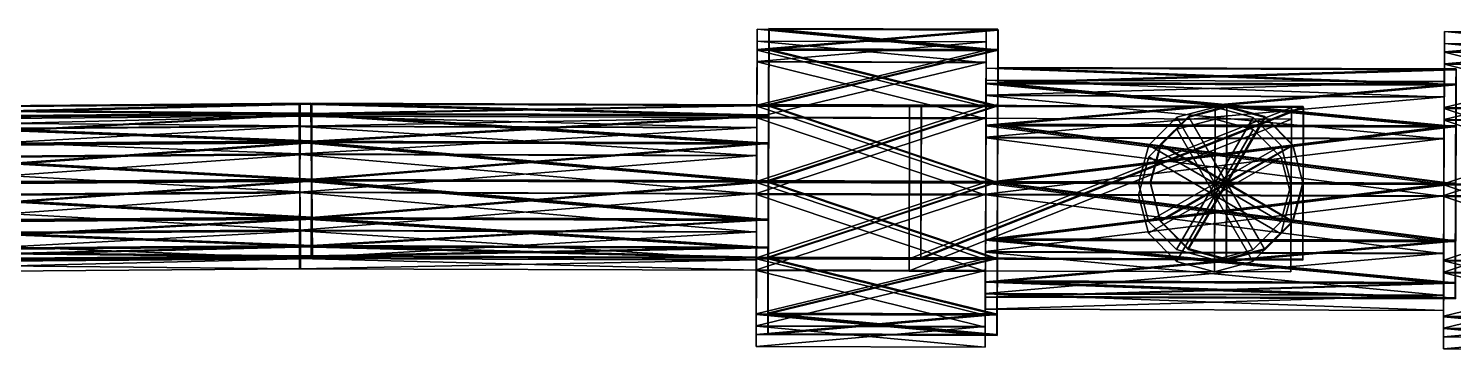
# Model space of a CAD drawing. Extents: x 16.4 to 23.5, y 1.1 to 14.
# Drawn here: x 22.418 to 22.6046, y 11.143 to 11.1851 of the extents above; entities that cross this region are included whole.
import ezdxf

# ---------------------------------------------------------------- set-up
doc = ezdxf.new("R2010")
doc.units = 0
doc.header["$LTSCALE"] = 0.5
doc.layers.get('0').update_dxf_attribs({"linetype": 'CONTINUOUS'})

msp = doc.modelspace()

# ---------------------------------------------------------------- meshes
at = {"color": 8, "linetype": 'CONTINUOUS'}
mesh = msp.add_polyface(dxfattribs=at)
corners = [(22.543306, 11.164967, 10.32), (22.543339, 11.174958, 10.317287), (22.543363, 11.182254, 10.309943), (22.543372, 11.184901, 10.299934), (22.543363, 11.182188, 10.289943), (22.543339, 11.174844, 10.282647), (22.543306, 11.164835, 10.28), (22.543273, 11.154844, 10.282713), (22.543249, 11.147548, 10.290057), (22.54324, 11.144901, 10.300066), (22.543249, 11.147613, 10.310057), (22.543273, 11.154958, 10.317353), (22.513306, 11.165066, 10.32), (22.513339, 11.175057, 10.317287), (22.513363, 11.182353, 10.309943), (22.513372, 11.185, 10.299934), (22.513363, 11.182287, 10.289943), (22.513339, 11.174943, 10.282647), (22.513306, 11.164934, 10.28), (22.513273, 11.154943, 10.282713), (22.513249, 11.147646, 10.290057), (22.51324, 11.145, 10.300066), (22.513249, 11.147712, 10.310057), (22.513273, 11.155057, 10.317353), (22.543306, 11.164901, 10.3), (22.513306, 11.165, 10.3)]
mesh.append_faces([[corners[k] for k in face] for face in [(0, 1, 12), (1, 13, 12), (1, 2, 13), (2, 14, 13), (2, 3, 14), (3, 15, 14), (3, 4, 15), (4, 16, 15), (4, 5, 16), (5, 17, 16), (5, 6, 17), (6, 18, 17), (6, 7, 18), (7, 19, 18), (7, 8, 19), (8, 20, 19), (8, 9, 20), (9, 21, 20), (9, 10, 21), (10, 22, 21), (10, 11, 22), (11, 23, 22), (11, 0, 23), (0, 12, 23), (24, 1, 0), (24, 2, 1), (24, 3, 2), (24, 4, 3), (24, 5, 4), (24, 6, 5), (24, 7, 6), (24, 8, 7), (24, 9, 8), (24, 10, 9), (24, 11, 10), (24, 0, 11), (25, 12, 13), (25, 13, 14), (25, 14, 15), (25, 15, 16), (25, 16, 17), (25, 17, 18), (25, 18, 19), (25, 19, 20), (25, 20, 21), (25, 21, 22), (25, 22, 23), (25, 23, 12)]], dxfattribs={"color": 8})
mesh = msp.add_polyface(dxfattribs=at)
corners = [(22.544842, 11.165077, 2.52), (22.544875, 11.175068, 2.517287), (22.544899, 11.182364, 2.509943), (22.544908, 11.185011, 2.499934), (22.544899, 11.182298, 2.489943), (22.544874, 11.174954, 2.482647), (22.544841, 11.164945, 2.48), (22.544808, 11.154954, 2.482713), (22.544784, 11.147657, 2.490057), (22.544776, 11.145011, 2.500066), (22.544785, 11.147723, 2.510057), (22.544809, 11.155068, 2.517353), (22.514842, 11.165176, 2.52), (22.514875, 11.175167, 2.517287), (22.514899, 11.182463, 2.509943), (22.514908, 11.185109, 2.499934), (22.514899, 11.182397, 2.489943), (22.514875, 11.175052, 2.482647), (22.514842, 11.165044, 2.48), (22.514809, 11.155053, 2.482713), (22.514785, 11.147756, 2.490057), (22.514776, 11.14511, 2.500066), (22.514785, 11.147822, 2.510057), (22.514809, 11.155167, 2.517353), (22.544842, 11.165011, 2.5), (22.514842, 11.16511, 2.5)]
mesh.append_faces([[corners[k] for k in face] for face in [(0, 1, 12), (1, 13, 12), (1, 2, 13), (2, 14, 13), (2, 3, 14), (3, 15, 14), (3, 4, 15), (4, 16, 15), (4, 5, 16), (5, 17, 16), (5, 6, 17), (6, 18, 17), (6, 7, 18), (7, 19, 18), (7, 8, 19), (8, 20, 19), (8, 9, 20), (9, 21, 20), (9, 10, 21), (10, 22, 21), (10, 11, 22), (11, 23, 22), (11, 0, 23), (0, 12, 23), (24, 1, 0), (24, 2, 1), (24, 3, 2), (24, 4, 3), (24, 5, 4), (24, 6, 5), (24, 7, 6), (24, 8, 7), (24, 9, 8), (24, 10, 9), (24, 11, 10), (24, 0, 11), (25, 12, 13), (25, 13, 14), (25, 14, 15), (25, 15, 16), (25, 16, 17), (25, 17, 18), (25, 18, 19), (25, 19, 20), (25, 20, 21), (25, 21, 22), (25, 22, 23), (25, 23, 12)]], dxfattribs={"color": 8})
mesh = msp.add_polyface(dxfattribs=at)
corners = [(22.544865, 11.164967, 12.92), (22.544898, 11.174958, 12.917287), (22.544922, 11.182254, 12.909943), (22.54493, 11.184901, 12.899934), (22.544921, 11.182188, 12.889943), (22.544897, 11.174844, 12.882647), (22.544864, 11.164835, 12.88), (22.544831, 11.154844, 12.882713), (22.544807, 11.147548, 12.890057), (22.544798, 11.144901, 12.900066), (22.544807, 11.147613, 12.910057), (22.544832, 11.154958, 12.917353), (22.514865, 11.165066, 12.92), (22.514898, 11.175057, 12.917287), (22.514922, 11.182353, 12.909943), (22.51493, 11.185, 12.899934), (22.514922, 11.182287, 12.889943), (22.514897, 11.174943, 12.882647), (22.514864, 11.164934, 12.88), (22.514831, 11.154943, 12.882713), (22.514807, 11.147646, 12.890057), (22.514799, 11.145, 12.900066), (22.514808, 11.147712, 12.910057), (22.514832, 11.155057, 12.917353), (22.544864, 11.164901, 12.9), (22.514865, 11.165, 12.9)]
mesh.append_faces([[corners[k] for k in face] for face in [(0, 1, 12), (1, 13, 12), (1, 2, 13), (2, 14, 13), (2, 3, 14), (3, 15, 14), (3, 4, 15), (4, 16, 15), (4, 5, 16), (5, 17, 16), (5, 6, 17), (6, 18, 17), (6, 7, 18), (7, 19, 18), (7, 8, 19), (8, 20, 19), (8, 9, 20), (9, 21, 20), (9, 10, 21), (10, 22, 21), (10, 11, 22), (11, 23, 22), (11, 0, 23), (0, 12, 23), (24, 1, 0), (24, 2, 1), (24, 3, 2), (24, 4, 3), (24, 5, 4), (24, 6, 5), (24, 7, 6), (24, 8, 7), (24, 9, 8), (24, 10, 9), (24, 11, 10), (24, 0, 11), (25, 12, 13), (25, 13, 14), (25, 14, 15), (25, 15, 16), (25, 16, 17), (25, 17, 18), (25, 18, 19), (25, 19, 20), (25, 20, 21), (25, 21, 22), (25, 22, 23), (25, 23, 12)]], dxfattribs={"color": 8})
mesh = msp.add_polyface(dxfattribs=at)
corners = [(22.633305, 11.16467, 10.32), (22.633338, 11.174661, 10.317287), (22.633362, 11.181957, 10.309943), (22.633371, 11.184604, 10.299934), (22.633362, 11.181891, 10.289943), (22.633338, 11.174547, 10.282647), (22.633305, 11.164538, 10.28), (22.633272, 11.154547, 10.282713), (22.633248, 11.147251, 10.290057), (22.633239, 11.144604, 10.300066), (22.633248, 11.147317, 10.310057), (22.633272, 11.154661, 10.317353), (22.603306, 11.164769, 10.32), (22.603339, 11.17476, 10.317287), (22.603363, 11.182056, 10.309943), (22.603371, 11.184703, 10.299934), (22.603362, 11.18199, 10.289943), (22.603338, 11.174646, 10.282647), (22.603305, 11.164637, 10.28), (22.603272, 11.154646, 10.282713), (22.603248, 11.14735, 10.290057), (22.603239, 11.144703, 10.300066), (22.603248, 11.147416, 10.310057), (22.603273, 11.15476, 10.317353), (22.633305, 11.164604, 10.3), (22.603305, 11.164703, 10.3)]
mesh.append_faces([[corners[k] for k in face] for face in [(0, 1, 12), (1, 13, 12), (1, 2, 13), (2, 14, 13), (2, 3, 14), (3, 15, 14), (3, 4, 15), (4, 16, 15), (4, 5, 16), (5, 17, 16), (5, 6, 17), (6, 18, 17), (6, 7, 18), (7, 19, 18), (7, 8, 19), (8, 20, 19), (8, 9, 20), (9, 21, 20), (9, 10, 21), (10, 22, 21), (10, 11, 22), (11, 23, 22), (11, 0, 23), (0, 12, 23), (24, 1, 0), (24, 2, 1), (24, 3, 2), (24, 4, 3), (24, 5, 4), (24, 6, 5), (24, 7, 6), (24, 8, 7), (24, 9, 8), (24, 10, 9), (24, 11, 10), (24, 0, 11), (25, 12, 13), (25, 13, 14), (25, 14, 15), (25, 15, 16), (25, 16, 17), (25, 17, 18), (25, 18, 19), (25, 19, 20), (25, 20, 21), (25, 21, 22), (25, 22, 23), (25, 23, 12)]], dxfattribs={"color": 8})
mesh = msp.add_polyface(dxfattribs=at)
corners = [(22.543306, 11.163408, 5.12), (22.543339, 11.173399, 5.117287), (22.543363, 11.180695, 5.109943), (22.543372, 11.183342, 5.099934), (22.543363, 11.18063, 5.089943), (22.543339, 11.173285, 5.082647), (22.543306, 11.163276, 5.08), (22.543273, 11.153285, 5.082713), (22.543249, 11.145989, 5.090057), (22.54324, 11.143342, 5.100066), (22.543249, 11.146055, 5.110057), (22.543273, 11.153399, 5.117353), (22.513306, 11.163507, 5.12), (22.513339, 11.173498, 5.117287), (22.513363, 11.180794, 5.109943), (22.513372, 11.183441, 5.099934), (22.513363, 11.180728, 5.089943), (22.513339, 11.173384, 5.082647), (22.513306, 11.163375, 5.08), (22.513273, 11.153384, 5.082713), (22.513249, 11.146088, 5.090057), (22.51324, 11.143441, 5.100066), (22.513249, 11.146154, 5.110057), (22.513273, 11.153498, 5.117353), (22.543306, 11.163342, 5.1), (22.513306, 11.163441, 5.1)]
mesh.append_faces([[corners[k] for k in face] for face in [(0, 1, 12), (1, 13, 12), (1, 2, 13), (2, 14, 13), (2, 3, 14), (3, 15, 14), (3, 4, 15), (4, 16, 15), (4, 5, 16), (5, 17, 16), (5, 6, 17), (6, 18, 17), (6, 7, 18), (7, 19, 18), (7, 8, 19), (8, 20, 19), (8, 9, 20), (9, 21, 20), (9, 10, 21), (10, 22, 21), (10, 11, 22), (11, 23, 22), (11, 0, 23), (0, 12, 23), (24, 1, 0), (24, 2, 1), (24, 3, 2), (24, 4, 3), (24, 5, 4), (24, 6, 5), (24, 7, 6), (24, 8, 7), (24, 9, 8), (24, 10, 9), (24, 11, 10), (24, 0, 11), (25, 12, 13), (25, 13, 14), (25, 14, 15), (25, 15, 16), (25, 16, 17), (25, 17, 18), (25, 18, 19), (25, 19, 20), (25, 20, 21), (25, 21, 22), (25, 22, 23), (25, 23, 12)]], dxfattribs={"color": 8})
mesh = msp.add_polyface(dxfattribs=at)
corners = [(22.543306, 11.163408, 7.72), (22.543339, 11.173399, 7.717287), (22.543363, 11.180695, 7.709943), (22.543372, 11.183342, 7.699934), (22.543363, 11.18063, 7.689943), (22.543339, 11.173285, 7.682647), (22.543306, 11.163276, 7.68), (22.543273, 11.153285, 7.682713), (22.543249, 11.145989, 7.690057), (22.54324, 11.143342, 7.700066), (22.543249, 11.146055, 7.710057), (22.543273, 11.153399, 7.717353), (22.513306, 11.163507, 7.72), (22.513339, 11.173498, 7.717287), (22.513363, 11.180794, 7.709943), (22.513372, 11.183441, 7.699934), (22.513363, 11.180728, 7.689943), (22.513339, 11.173384, 7.682647), (22.513306, 11.163375, 7.68), (22.513273, 11.153384, 7.682713), (22.513249, 11.146088, 7.690057), (22.51324, 11.143441, 7.700066), (22.513249, 11.146154, 7.710057), (22.513273, 11.153498, 7.717353), (22.543306, 11.163342, 7.7), (22.513306, 11.163441, 7.7)]
mesh.append_faces([[corners[k] for k in face] for face in [(0, 1, 12), (1, 13, 12), (1, 2, 13), (2, 14, 13), (2, 3, 14), (3, 15, 14), (3, 4, 15), (4, 16, 15), (4, 5, 16), (5, 17, 16), (5, 6, 17), (6, 18, 17), (6, 7, 18), (7, 19, 18), (7, 8, 19), (8, 20, 19), (8, 9, 20), (9, 21, 20), (9, 10, 21), (10, 22, 21), (10, 11, 22), (11, 23, 22), (11, 0, 23), (0, 12, 23), (24, 1, 0), (24, 2, 1), (24, 3, 2), (24, 4, 3), (24, 5, 4), (24, 6, 5), (24, 7, 6), (24, 8, 7), (24, 9, 8), (24, 10, 9), (24, 11, 10), (24, 0, 11), (25, 12, 13), (25, 13, 14), (25, 14, 15), (25, 15, 16), (25, 16, 17), (25, 17, 18), (25, 18, 19), (25, 19, 20), (25, 20, 21), (25, 21, 22), (25, 22, 23), (25, 23, 12)]], dxfattribs={"color": 8})
mesh = msp.add_polyface(dxfattribs=at)
corners = [(22.633305, 11.163111, 5.12), (22.633338, 11.173102, 5.117287), (22.633362, 11.180399, 5.109943), (22.633371, 11.183045, 5.099934), (22.633362, 11.180333, 5.089943), (22.633338, 11.172988, 5.082647), (22.633305, 11.162979, 5.08), (22.633272, 11.152988, 5.082713), (22.633248, 11.145692, 5.090057), (22.633239, 11.143046, 5.100066), (22.633248, 11.145758, 5.110057), (22.633272, 11.153103, 5.117353), (22.603306, 11.16321, 5.12), (22.603339, 11.173201, 5.117287), (22.603363, 11.180498, 5.109943), (22.603371, 11.183144, 5.099934), (22.603362, 11.180432, 5.089943), (22.603338, 11.173087, 5.082647), (22.603305, 11.163078, 5.08), (22.603272, 11.153087, 5.082713), (22.603248, 11.145791, 5.090057), (22.603239, 11.143145, 5.100066), (22.603248, 11.145857, 5.110057), (22.603273, 11.153202, 5.117353), (22.633305, 11.163045, 5.1), (22.603305, 11.163144, 5.1)]
mesh.append_faces([[corners[k] for k in face] for face in [(0, 1, 12), (1, 13, 12), (1, 2, 13), (2, 14, 13), (2, 3, 14), (3, 15, 14), (3, 4, 15), (4, 16, 15), (4, 5, 16), (5, 17, 16), (5, 6, 17), (6, 18, 17), (6, 7, 18), (7, 19, 18), (7, 8, 19), (8, 20, 19), (8, 9, 20), (9, 21, 20), (9, 10, 21), (10, 22, 21), (10, 11, 22), (11, 23, 22), (11, 0, 23), (0, 12, 23), (24, 1, 0), (24, 2, 1), (24, 3, 2), (24, 4, 3), (24, 5, 4), (24, 6, 5), (24, 7, 6), (24, 8, 7), (24, 9, 8), (24, 10, 9), (24, 11, 10), (24, 0, 11), (25, 12, 13), (25, 13, 14), (25, 14, 15), (25, 15, 16), (25, 16, 17), (25, 17, 18), (25, 18, 19), (25, 19, 20), (25, 20, 21), (25, 21, 22), (25, 22, 23), (25, 23, 12)]], dxfattribs={"color": 8})
mesh = msp.add_polyface(dxfattribs=at)
corners = [(22.633305, 11.163111, 7.72), (22.633338, 11.173102, 7.717287), (22.633362, 11.180399, 7.709943), (22.633371, 11.183045, 7.699934), (22.633362, 11.180333, 7.689943), (22.633338, 11.172988, 7.682647), (22.633305, 11.162979, 7.68), (22.633272, 11.152988, 7.682713), (22.633248, 11.145692, 7.690057), (22.633239, 11.143046, 7.700066), (22.633248, 11.145758, 7.710057), (22.633272, 11.153103, 7.717353), (22.603306, 11.16321, 7.72), (22.603339, 11.173201, 7.717287), (22.603363, 11.180498, 7.709943), (22.603371, 11.183144, 7.699934), (22.603362, 11.180432, 7.689943), (22.603338, 11.173087, 7.682647), (22.603305, 11.163078, 7.68), (22.603272, 11.153087, 7.682713), (22.603248, 11.145791, 7.690057), (22.603239, 11.143145, 7.700066), (22.603248, 11.145857, 7.710057), (22.603273, 11.153202, 7.717353), (22.633305, 11.163045, 7.7), (22.603305, 11.163144, 7.7)]
mesh.append_faces([[corners[k] for k in face] for face in [(0, 1, 12), (1, 13, 12), (1, 2, 13), (2, 14, 13), (2, 3, 14), (3, 15, 14), (3, 4, 15), (4, 16, 15), (4, 5, 16), (5, 17, 16), (5, 6, 17), (6, 18, 17), (6, 7, 18), (7, 19, 18), (7, 8, 19), (8, 20, 19), (8, 9, 20), (9, 21, 20), (9, 10, 21), (10, 22, 21), (10, 11, 22), (11, 23, 22), (11, 0, 23), (0, 12, 23), (24, 1, 0), (24, 2, 1), (24, 3, 2), (24, 4, 3), (24, 5, 4), (24, 6, 5), (24, 7, 6), (24, 8, 7), (24, 9, 8), (24, 10, 9), (24, 11, 10), (24, 0, 11), (25, 12, 13), (25, 13, 14), (25, 14, 15), (25, 15, 16), (25, 16, 17), (25, 17, 18), (25, 18, 19), (25, 19, 20), (25, 20, 21), (25, 21, 22), (25, 22, 23), (25, 23, 12)]], dxfattribs={"color": 8})
mesh = msp.add_polyface(dxfattribs=at)
corners = [(22.603306, 11.164752, 10.315), (22.60333, 11.172246, 10.312966), (22.603348, 11.177718, 10.307457), (22.603355, 11.179703, 10.299951), (22.603348, 11.177668, 10.292457), (22.60333, 11.17216, 10.286985), (22.603305, 11.164654, 10.285), (22.603281, 11.15716, 10.287034), (22.603262, 11.151688, 10.292543), (22.603256, 11.149703, 10.300049), (22.603263, 11.151737, 10.307543), (22.603281, 11.157246, 10.313015), (22.543306, 11.16495, 10.315), (22.543331, 11.172444, 10.312966), (22.543349, 11.177916, 10.307457), (22.543355, 11.179901, 10.299951), (22.543348, 11.177866, 10.292457), (22.54333, 11.172358, 10.286985), (22.543306, 11.164851, 10.285), (22.543281, 11.157358, 10.287034), (22.543263, 11.151886, 10.292543), (22.543256, 11.149901, 10.300049), (22.543263, 11.151935, 10.307543), (22.543281, 11.157444, 10.313015), (22.603305, 11.164703, 10.3), (22.543306, 11.164901, 10.3)]
mesh.append_faces([[corners[k] for k in face] for face in [(0, 1, 12), (1, 13, 12), (1, 2, 13), (2, 14, 13), (2, 3, 14), (3, 15, 14), (3, 4, 15), (4, 16, 15), (4, 5, 16), (5, 17, 16), (5, 6, 17), (6, 18, 17), (6, 7, 18), (7, 19, 18), (7, 8, 19), (8, 20, 19), (8, 9, 20), (9, 21, 20), (9, 10, 21), (10, 22, 21), (10, 11, 22), (11, 23, 22), (11, 0, 23), (0, 12, 23), (24, 1, 0), (24, 2, 1), (24, 3, 2), (24, 4, 3), (24, 5, 4), (24, 6, 5), (24, 7, 6), (24, 8, 7), (24, 9, 8), (24, 10, 9), (24, 11, 10), (24, 0, 11), (25, 12, 13), (25, 13, 14), (25, 14, 15), (25, 15, 16), (25, 16, 17), (25, 17, 18), (25, 18, 19), (25, 19, 20), (25, 20, 21), (25, 21, 22), (25, 22, 23), (25, 23, 12)]], dxfattribs={"color": 8})
mesh = msp.add_polyface(dxfattribs=at)
corners = [(22.604841, 11.164862, 2.515), (22.604866, 11.172356, 2.512966), (22.604884, 11.177828, 2.507457), (22.604891, 11.179813, 2.499951), (22.604884, 11.177778, 2.492457), (22.604866, 11.17227, 2.486985), (22.604841, 11.164763, 2.485), (22.604816, 11.15727, 2.487034), (22.604798, 11.151798, 2.492543), (22.604792, 11.149813, 2.500049), (22.604799, 11.151847, 2.507543), (22.604817, 11.157356, 2.513015), (22.544842, 11.16506, 2.515), (22.544866, 11.172553, 2.512966), (22.544885, 11.178026, 2.507457), (22.544891, 11.180011, 2.499951), (22.544884, 11.177976, 2.492457), (22.544866, 11.172468, 2.486985), (22.544841, 11.164961, 2.485), (22.544817, 11.157468, 2.487034), (22.544799, 11.151996, 2.492543), (22.544792, 11.150011, 2.500049), (22.544799, 11.152045, 2.507543), (22.544817, 11.157554, 2.513015), (22.604841, 11.164813, 2.5), (22.544842, 11.165011, 2.5)]
mesh.append_faces([[corners[k] for k in face] for face in [(0, 1, 12), (1, 13, 12), (1, 2, 13), (2, 14, 13), (2, 3, 14), (3, 15, 14), (3, 4, 15), (4, 16, 15), (4, 5, 16), (5, 17, 16), (5, 6, 17), (6, 18, 17), (6, 7, 18), (7, 19, 18), (7, 8, 19), (8, 20, 19), (8, 9, 20), (9, 21, 20), (9, 10, 21), (10, 22, 21), (10, 11, 22), (11, 23, 22), (11, 0, 23), (0, 12, 23), (24, 1, 0), (24, 2, 1), (24, 3, 2), (24, 4, 3), (24, 5, 4), (24, 6, 5), (24, 7, 6), (24, 8, 7), (24, 9, 8), (24, 10, 9), (24, 11, 10), (24, 0, 11), (25, 12, 13), (25, 13, 14), (25, 14, 15), (25, 15, 16), (25, 16, 17), (25, 17, 18), (25, 18, 19), (25, 19, 20), (25, 20, 21), (25, 21, 22), (25, 22, 23), (25, 23, 12)]], dxfattribs={"color": 8})
mesh = msp.add_polyface(dxfattribs=at)
corners = [(22.604864, 11.164752, 12.915), (22.604889, 11.172246, 12.912966), (22.604907, 11.177718, 12.907457), (22.604913, 11.179703, 12.899951), (22.604907, 11.177668, 12.892457), (22.604889, 11.17216, 12.886985), (22.604864, 11.164654, 12.885), (22.604839, 11.15716, 12.887034), (22.604821, 11.151688, 12.892543), (22.604815, 11.149703, 12.900049), (22.604821, 11.151737, 12.907543), (22.604839, 11.157246, 12.913015), (22.544865, 11.16495, 12.915), (22.544889, 11.172444, 12.912966), (22.544907, 11.177916, 12.907457), (22.544914, 11.179901, 12.899951), (22.544907, 11.177866, 12.892457), (22.544889, 11.172358, 12.886985), (22.544864, 11.164851, 12.885), (22.544839, 11.157358, 12.887034), (22.544821, 11.151886, 12.892543), (22.544815, 11.149901, 12.900049), (22.544822, 11.151935, 12.907543), (22.54484, 11.157444, 12.913015), (22.604864, 11.164703, 12.9), (22.544864, 11.164901, 12.9)]
mesh.append_faces([[corners[k] for k in face] for face in [(0, 1, 12), (1, 13, 12), (1, 2, 13), (2, 14, 13), (2, 3, 14), (3, 15, 14), (3, 4, 15), (4, 16, 15), (4, 5, 16), (5, 17, 16), (5, 6, 17), (6, 18, 17), (6, 7, 18), (7, 19, 18), (7, 8, 19), (8, 20, 19), (8, 9, 20), (9, 21, 20), (9, 10, 21), (10, 22, 21), (10, 11, 22), (11, 23, 22), (11, 0, 23), (0, 12, 23), (24, 1, 0), (24, 2, 1), (24, 3, 2), (24, 4, 3), (24, 5, 4), (24, 6, 5), (24, 7, 6), (24, 8, 7), (24, 9, 8), (24, 10, 9), (24, 11, 10), (24, 0, 11), (25, 12, 13), (25, 13, 14), (25, 14, 15), (25, 15, 16), (25, 16, 17), (25, 17, 18), (25, 18, 19), (25, 19, 20), (25, 20, 21), (25, 21, 22), (25, 22, 23), (25, 23, 12)]], dxfattribs={"color": 8})
mesh = msp.add_polyface(dxfattribs=at)
corners = [(22.603306, 11.163194, 5.115), (22.60333, 11.170687, 5.112966), (22.603348, 11.176159, 5.107457), (22.603355, 11.178144, 5.099951), (22.603348, 11.17611, 5.092457), (22.60333, 11.170601, 5.086985), (22.603305, 11.163095, 5.085), (22.603281, 11.155602, 5.087034), (22.603262, 11.150129, 5.092543), (22.603256, 11.148145, 5.100049), (22.603263, 11.150179, 5.107543), (22.603281, 11.155687, 5.113015), (22.543306, 11.163392, 5.115), (22.543331, 11.170885, 5.112966), (22.543349, 11.176357, 5.107457), (22.543355, 11.178342, 5.099951), (22.543348, 11.176308, 5.092457), (22.54333, 11.170799, 5.086985), (22.543306, 11.163293, 5.085), (22.543281, 11.155799, 5.087034), (22.543263, 11.150327, 5.092543), (22.543256, 11.148342, 5.100049), (22.543263, 11.150377, 5.107543), (22.543281, 11.155885, 5.113015), (22.603305, 11.163144, 5.1), (22.543306, 11.163342, 5.1)]
mesh.append_faces([[corners[k] for k in face] for face in [(0, 1, 12), (1, 13, 12), (1, 2, 13), (2, 14, 13), (2, 3, 14), (3, 15, 14), (3, 4, 15), (4, 16, 15), (4, 5, 16), (5, 17, 16), (5, 6, 17), (6, 18, 17), (6, 7, 18), (7, 19, 18), (7, 8, 19), (8, 20, 19), (8, 9, 20), (9, 21, 20), (9, 10, 21), (10, 22, 21), (10, 11, 22), (11, 23, 22), (11, 0, 23), (0, 12, 23), (24, 1, 0), (24, 2, 1), (24, 3, 2), (24, 4, 3), (24, 5, 4), (24, 6, 5), (24, 7, 6), (24, 8, 7), (24, 9, 8), (24, 10, 9), (24, 11, 10), (24, 0, 11), (25, 12, 13), (25, 13, 14), (25, 14, 15), (25, 15, 16), (25, 16, 17), (25, 17, 18), (25, 18, 19), (25, 19, 20), (25, 20, 21), (25, 21, 22), (25, 22, 23), (25, 23, 12)]], dxfattribs={"color": 8})
mesh = msp.add_polyface(dxfattribs=at)
corners = [(22.603306, 11.163194, 7.715), (22.60333, 11.170687, 7.712966), (22.603348, 11.176159, 7.707457), (22.603355, 11.178144, 7.699951), (22.603348, 11.17611, 7.692457), (22.60333, 11.170601, 7.686985), (22.603305, 11.163095, 7.685), (22.603281, 11.155602, 7.687034), (22.603262, 11.150129, 7.692543), (22.603256, 11.148145, 7.700049), (22.603263, 11.150179, 7.707543), (22.603281, 11.155687, 7.713015), (22.543306, 11.163392, 7.715), (22.543331, 11.170885, 7.712966), (22.543349, 11.176357, 7.707457), (22.543355, 11.178342, 7.699951), (22.543348, 11.176308, 7.692457), (22.54333, 11.170799, 7.686985), (22.543306, 11.163293, 7.685), (22.543281, 11.155799, 7.687034), (22.543263, 11.150327, 7.692543), (22.543256, 11.148342, 7.700049), (22.543263, 11.150377, 7.707543), (22.543281, 11.155885, 7.713015), (22.603305, 11.163144, 7.7), (22.543306, 11.163342, 7.7)]
mesh.append_faces([[corners[k] for k in face] for face in [(0, 1, 12), (1, 13, 12), (1, 2, 13), (2, 14, 13), (2, 3, 14), (3, 15, 14), (3, 4, 15), (4, 16, 15), (4, 5, 16), (5, 17, 16), (5, 6, 17), (6, 18, 17), (6, 7, 18), (7, 19, 18), (7, 8, 19), (8, 20, 19), (8, 9, 20), (9, 21, 20), (9, 10, 21), (10, 22, 21), (10, 11, 22), (11, 23, 22), (11, 0, 23), (0, 12, 23), (24, 1, 0), (24, 2, 1), (24, 3, 2), (24, 4, 3), (24, 5, 4), (24, 6, 5), (24, 7, 6), (24, 8, 7), (24, 9, 8), (24, 10, 9), (24, 11, 10), (24, 0, 11), (25, 12, 13), (25, 13, 14), (25, 14, 15), (25, 15, 16), (25, 16, 17), (25, 17, 18), (25, 18, 19), (25, 19, 20), (25, 20, 21), (25, 21, 22), (25, 22, 23), (25, 23, 12)]], dxfattribs={"color": 8})
at = {"color": 30, "linetype": 'CONTINUOUS'}
mesh = msp.add_polyface(dxfattribs=at)
corners = [(22.453498, 11.165118, 10.31), (22.453459, 11.170129, 10.308699), (22.45343, 11.173817, 10.305068), (22.453419, 11.175196, 10.300079), (22.453429, 11.173896, 10.295068), (22.453458, 11.170265, 10.291379), (22.453497, 11.165275, 10.29), (22.453536, 11.160265, 10.291301), (22.453565, 11.156576, 10.294932), (22.453576, 11.155198, 10.299921), (22.453566, 11.156498, 10.304932), (22.453537, 11.160129, 10.308621), (22.374794, 11.1645, 10.31), (22.374755, 11.16951, 10.308699), (22.374726, 11.173199, 10.305068), (22.374715, 11.174578, 10.300079), (22.374725, 11.173278, 10.295068), (22.374754, 11.169646, 10.291379), (22.374793, 11.164657, 10.29), (22.374832, 11.159647, 10.291301), (22.374861, 11.155958, 10.294932), (22.374872, 11.154579, 10.299921), (22.374862, 11.15588, 10.304932), (22.374833, 11.159511, 10.308621), (22.453498, 11.165197, 10.3), (22.374794, 11.164579, 10.3)]
mesh.append_faces([[corners[k] for k in face] for face in [(0, 1, 12), (1, 13, 12), (1, 2, 13), (2, 14, 13), (2, 3, 14), (3, 15, 14), (3, 4, 15), (4, 16, 15), (4, 5, 16), (5, 17, 16), (5, 6, 17), (6, 18, 17), (6, 7, 18), (7, 19, 18), (7, 8, 19), (8, 20, 19), (8, 9, 20), (9, 21, 20), (9, 10, 21), (10, 22, 21), (10, 11, 22), (11, 23, 22), (11, 0, 23), (0, 12, 23), (24, 1, 0), (24, 2, 1), (24, 3, 2), (24, 4, 3), (24, 5, 4), (24, 6, 5), (24, 7, 6), (24, 8, 7), (24, 9, 8), (24, 10, 9), (24, 11, 10), (24, 0, 11), (25, 12, 13), (25, 13, 14), (25, 14, 15), (25, 15, 16), (25, 16, 17), (25, 17, 18), (25, 18, 19), (25, 19, 20), (25, 20, 21), (25, 21, 22), (25, 22, 23), (25, 23, 12)]], dxfattribs={"color": 30})
mesh = msp.add_polyface(dxfattribs=at)
corners = [(22.455034, 11.165228, 2.51), (22.454995, 11.170238, 2.508699), (22.454966, 11.173927, 2.505068), (22.454955, 11.175306, 2.500079), (22.454965, 11.174006, 2.495068), (22.454994, 11.170375, 2.491379), (22.455033, 11.165385, 2.49), (22.455072, 11.160375, 2.491301), (22.455101, 11.156686, 2.494932), (22.455112, 11.155307, 2.499921), (22.455102, 11.156608, 2.504932), (22.455073, 11.160239, 2.508621), (22.37633, 11.16461, 2.51), (22.376291, 11.16962, 2.508699), (22.376262, 11.173309, 2.505068), (22.376251, 11.174688, 2.500079), (22.376261, 11.173387, 2.495068), (22.37629, 11.169756, 2.491379), (22.376329, 11.164767, 2.49), (22.376368, 11.159757, 2.491301), (22.376397, 11.156068, 2.494932), (22.376408, 11.154689, 2.499921), (22.376398, 11.155989, 2.504932), (22.376369, 11.159621, 2.508621), (22.455034, 11.165307, 2.5), (22.376329, 11.164688, 2.5)]
mesh.append_faces([[corners[k] for k in face] for face in [(0, 1, 12), (1, 13, 12), (1, 2, 13), (2, 14, 13), (2, 3, 14), (3, 15, 14), (3, 4, 15), (4, 16, 15), (4, 5, 16), (5, 17, 16), (5, 6, 17), (6, 18, 17), (6, 7, 18), (7, 19, 18), (7, 8, 19), (8, 20, 19), (8, 9, 20), (9, 21, 20), (9, 10, 21), (10, 22, 21), (10, 11, 22), (11, 23, 22), (11, 0, 23), (0, 12, 23), (24, 1, 0), (24, 2, 1), (24, 3, 2), (24, 4, 3), (24, 5, 4), (24, 6, 5), (24, 7, 6), (24, 8, 7), (24, 9, 8), (24, 10, 9), (24, 11, 10), (24, 0, 11), (25, 12, 13), (25, 13, 14), (25, 14, 15), (25, 15, 16), (25, 16, 17), (25, 17, 18), (25, 18, 19), (25, 19, 20), (25, 20, 21), (25, 21, 22), (25, 22, 23), (25, 23, 12)]], dxfattribs={"color": 30})
mesh = msp.add_polyface(dxfattribs=at)
corners = [(22.455057, 11.165118, 12.91), (22.455018, 11.170129, 12.908699), (22.454989, 11.173817, 12.905068), (22.454978, 11.175196, 12.900079), (22.454988, 11.173896, 12.895068), (22.455016, 11.170265, 12.891379), (22.455056, 11.165275, 12.89), (22.455095, 11.160265, 12.891301), (22.455124, 11.156576, 12.894932), (22.455135, 11.155198, 12.899921), (22.455125, 11.156498, 12.904932), (22.455096, 11.160129, 12.908621), (22.376353, 11.1645, 12.91), (22.376313, 11.16951, 12.908699), (22.376284, 11.173199, 12.905068), (22.376274, 11.174578, 12.900079), (22.376284, 11.173278, 12.895068), (22.376312, 11.169646, 12.891379), (22.376352, 11.164657, 12.89), (22.376391, 11.159647, 12.891301), (22.37642, 11.155958, 12.894932), (22.376431, 11.154579, 12.899921), (22.376421, 11.15588, 12.904932), (22.376392, 11.159511, 12.908621), (22.455056, 11.165197, 12.9), (22.376352, 11.164579, 12.9)]
mesh.append_faces([[corners[k] for k in face] for face in [(0, 1, 12), (1, 13, 12), (1, 2, 13), (2, 14, 13), (2, 3, 14), (3, 15, 14), (3, 4, 15), (4, 16, 15), (4, 5, 16), (5, 17, 16), (5, 6, 17), (6, 18, 17), (6, 7, 18), (7, 19, 18), (7, 8, 19), (8, 20, 19), (8, 9, 20), (9, 21, 20), (9, 10, 21), (10, 22, 21), (10, 11, 22), (11, 23, 22), (11, 0, 23), (0, 12, 23), (24, 1, 0), (24, 2, 1), (24, 3, 2), (24, 4, 3), (24, 5, 4), (24, 6, 5), (24, 7, 6), (24, 8, 7), (24, 9, 8), (24, 10, 9), (24, 11, 10), (24, 0, 11), (25, 12, 13), (25, 13, 14), (25, 14, 15), (25, 15, 16), (25, 16, 17), (25, 17, 18), (25, 18, 19), (25, 19, 20), (25, 20, 21), (25, 21, 22), (25, 22, 23), (25, 23, 12)]], dxfattribs={"color": 30})
mesh = msp.add_polyface(dxfattribs=at)
corners = [(22.513306, 11.165033, 10.31), (22.513322, 11.170028, 10.308644), (22.513334, 11.173676, 10.304971), (22.513339, 11.175, 10.299967), (22.513334, 11.173643, 10.294971), (22.513322, 11.169971, 10.291323), (22.513306, 11.164967, 10.29), (22.513289, 11.159971, 10.291356), (22.513277, 11.156323, 10.295029), (22.513273, 11.155, 10.300033), (22.513277, 11.156356, 10.305029), (22.513289, 11.160028, 10.308677), (22.453498, 11.16523, 10.31), (22.453514, 11.170225, 10.308644), (22.453526, 11.173874, 10.304971), (22.453531, 11.175197, 10.299967), (22.453526, 11.173841, 10.294971), (22.453514, 11.170168, 10.291323), (22.453498, 11.165164, 10.29), (22.453481, 11.160168, 10.291356), (22.453469, 11.15652, 10.295029), (22.453465, 11.155197, 10.300033), (22.453469, 11.156553, 10.305029), (22.453481, 11.160226, 10.308677), (22.513306, 11.165, 10.3), (22.453498, 11.165197, 10.3)]
mesh.append_faces([[corners[k] for k in face] for face in [(0, 1, 12), (1, 13, 12), (1, 2, 13), (2, 14, 13), (2, 3, 14), (3, 15, 14), (3, 4, 15), (4, 16, 15), (4, 5, 16), (5, 17, 16), (5, 6, 17), (6, 18, 17), (6, 7, 18), (7, 19, 18), (7, 8, 19), (8, 20, 19), (8, 9, 20), (9, 21, 20), (9, 10, 21), (10, 22, 21), (10, 11, 22), (11, 23, 22), (11, 0, 23), (0, 12, 23), (24, 1, 0), (24, 2, 1), (24, 3, 2), (24, 4, 3), (24, 5, 4), (24, 6, 5), (24, 7, 6), (24, 8, 7), (24, 9, 8), (24, 10, 9), (24, 11, 10), (24, 0, 11), (25, 12, 13), (25, 13, 14), (25, 14, 15), (25, 15, 16), (25, 16, 17), (25, 17, 18), (25, 18, 19), (25, 19, 20), (25, 20, 21), (25, 21, 22), (25, 22, 23), (25, 23, 12)]], dxfattribs={"color": 30})
mesh = msp.add_polyface(dxfattribs=at)
corners = [(22.514842, 11.165143, 2.51), (22.514858, 11.170138, 2.508644), (22.51487, 11.173786, 2.504971), (22.514875, 11.17511, 2.499967), (22.51487, 11.173753, 2.494971), (22.514858, 11.170081, 2.491323), (22.514842, 11.165077, 2.49), (22.514825, 11.160081, 2.491356), (22.514813, 11.156433, 2.495029), (22.514809, 11.15511, 2.500033), (22.514813, 11.156466, 2.505029), (22.514825, 11.160138, 2.508677), (22.455034, 11.16534, 2.51), (22.45505, 11.170335, 2.508644), (22.455062, 11.173983, 2.504971), (22.455067, 11.175307, 2.499967), (22.455062, 11.173951, 2.494971), (22.45505, 11.170278, 2.491323), (22.455033, 11.165274, 2.49), (22.455017, 11.160278, 2.491356), (22.455005, 11.15663, 2.495029), (22.455001, 11.155307, 2.500033), (22.455005, 11.156663, 2.505029), (22.455017, 11.160335, 2.508677), (22.514842, 11.16511, 2.5), (22.455034, 11.165307, 2.5)]
mesh.append_faces([[corners[k] for k in face] for face in [(0, 1, 12), (1, 13, 12), (1, 2, 13), (2, 14, 13), (2, 3, 14), (3, 15, 14), (3, 4, 15), (4, 16, 15), (4, 5, 16), (5, 17, 16), (5, 6, 17), (6, 18, 17), (6, 7, 18), (7, 19, 18), (7, 8, 19), (8, 20, 19), (8, 9, 20), (9, 21, 20), (9, 10, 21), (10, 22, 21), (10, 11, 22), (11, 23, 22), (11, 0, 23), (0, 12, 23), (24, 1, 0), (24, 2, 1), (24, 3, 2), (24, 4, 3), (24, 5, 4), (24, 6, 5), (24, 7, 6), (24, 8, 7), (24, 9, 8), (24, 10, 9), (24, 11, 10), (24, 0, 11), (25, 12, 13), (25, 13, 14), (25, 14, 15), (25, 15, 16), (25, 16, 17), (25, 17, 18), (25, 18, 19), (25, 19, 20), (25, 20, 21), (25, 21, 22), (25, 22, 23), (25, 23, 12)]], dxfattribs={"color": 30})
mesh = msp.add_polyface(dxfattribs=at)
corners = [(22.514865, 11.165033, 12.91), (22.514881, 11.170028, 12.908644), (22.514893, 11.173676, 12.904971), (22.514897, 11.175, 12.899967), (22.514893, 11.173643, 12.894971), (22.514881, 11.169971, 12.891323), (22.514864, 11.164967, 12.89), (22.514848, 11.159971, 12.891356), (22.514836, 11.156323, 12.895029), (22.514832, 11.155, 12.900033), (22.514836, 11.156356, 12.905029), (22.514848, 11.160028, 12.908677), (22.455056, 11.16523, 12.91), (22.455073, 11.170225, 12.908644), (22.455085, 11.173874, 12.904971), (22.455089, 11.175197, 12.899967), (22.455085, 11.173841, 12.894971), (22.455073, 11.170168, 12.891323), (22.455056, 11.165164, 12.89), (22.45504, 11.160168, 12.891356), (22.455028, 11.15652, 12.895029), (22.455023, 11.155197, 12.900033), (22.455028, 11.156553, 12.905029), (22.45504, 11.160226, 12.908677), (22.514865, 11.165, 12.9), (22.455056, 11.165197, 12.9)]
mesh.append_faces([[corners[k] for k in face] for face in [(0, 1, 12), (1, 13, 12), (1, 2, 13), (2, 14, 13), (2, 3, 14), (3, 15, 14), (3, 4, 15), (4, 16, 15), (4, 5, 16), (5, 17, 16), (5, 6, 17), (6, 18, 17), (6, 7, 18), (7, 19, 18), (7, 8, 19), (8, 20, 19), (8, 9, 20), (9, 21, 20), (9, 10, 21), (10, 22, 21), (10, 11, 22), (11, 23, 22), (11, 0, 23), (0, 12, 23), (24, 1, 0), (24, 2, 1), (24, 3, 2), (24, 4, 3), (24, 5, 4), (24, 6, 5), (24, 7, 6), (24, 8, 7), (24, 9, 8), (24, 10, 9), (24, 11, 10), (24, 0, 11), (25, 12, 13), (25, 13, 14), (25, 14, 15), (25, 15, 16), (25, 16, 17), (25, 17, 18), (25, 18, 19), (25, 19, 20), (25, 20, 21), (25, 21, 22), (25, 22, 23), (25, 23, 12)]], dxfattribs={"color": 30})
at = {"color": 5, "linetype": 'CONTINUOUS'}
mesh = msp.add_polyface(dxfattribs=at)
corners = [(22.533339, 11.174934, 10.33), (22.533273, 11.154934, 10.33), (22.583273, 11.154769, 10.33), (22.583338, 11.174769, 10.33), (22.533339, 11.174934, 10.335), (22.533273, 11.154934, 10.335), (22.583273, 11.154769, 10.335), (22.583338, 11.174769, 10.335)]
mesh.append_faces([[corners[k] for k in face] for face in [(0, 1, 4), (1, 5, 4), (1, 2, 5), (2, 6, 5), (2, 3, 6), (3, 7, 6), (3, 0, 7), (0, 4, 7), (3, 1, 0), (2, 1, 3), (4, 5, 7), (7, 5, 6)]], dxfattribs={"color": 5})
mesh = msp.add_polyface(dxfattribs=at)
corners = [(22.534875, 11.175044, 2.53), (22.534809, 11.155044, 2.53), (22.584808, 11.154879, 2.53), (22.584874, 11.174879, 2.53), (22.534875, 11.175044, 2.535), (22.534809, 11.155044, 2.535), (22.584808, 11.154879, 2.535), (22.584874, 11.174879, 2.535)]
mesh.append_faces([[corners[k] for k in face] for face in [(0, 1, 4), (1, 5, 4), (1, 2, 5), (2, 6, 5), (2, 3, 6), (3, 7, 6), (3, 0, 7), (0, 4, 7), (3, 1, 0), (2, 1, 3), (4, 5, 7), (7, 5, 6)]], dxfattribs={"color": 5})
mesh = msp.add_polyface(dxfattribs=at)
corners = [(22.534897, 11.174934, 12.93), (22.534831, 11.154934, 12.93), (22.584831, 11.154769, 12.93), (22.584897, 11.174769, 12.93), (22.534897, 11.174934, 12.935), (22.534831, 11.154934, 12.935), (22.584831, 11.154769, 12.935), (22.584897, 11.174769, 12.935)]
mesh.append_faces([[corners[k] for k in face] for face in [(0, 1, 4), (1, 5, 4), (1, 2, 5), (2, 6, 5), (2, 3, 6), (3, 7, 6), (3, 0, 7), (0, 4, 7), (3, 1, 0), (2, 1, 3), (4, 5, 7), (7, 5, 6)]], dxfattribs={"color": 5})
at = {"color": 8, "linetype": 'CONTINUOUS'}
mesh = msp.add_polyface(dxfattribs=at)
corners = [(22.564842, 11.164945, 2.5), (22.566165, 11.15994, 2.5), (22.569813, 11.156268, 2.5), (22.574808, 11.154912, 2.5), (22.579813, 11.156235, 2.5), (22.583485, 11.159883, 2.5), (22.584841, 11.164879, 2.5), (22.583518, 11.169883, 2.5), (22.57987, 11.173556, 2.5), (22.574874, 11.174912, 2.5), (22.56987, 11.173589, 2.5), (22.566198, 11.16994, 2.5), (22.564842, 11.164945, 2.53), (22.566165, 11.15994, 2.53), (22.569813, 11.156268, 2.53), (22.574808, 11.154912, 2.53), (22.579813, 11.156235, 2.53), (22.583485, 11.159883, 2.53), (22.584841, 11.164879, 2.53), (22.583518, 11.169883, 2.53), (22.57987, 11.173556, 2.53), (22.574874, 11.174912, 2.53), (22.56987, 11.173589, 2.53), (22.566198, 11.16994, 2.53), (22.574841, 11.164912, 2.5), (22.574841, 11.164912, 2.53)]
mesh.append_faces([[corners[k] for k in face] for face in [(0, 1, 12), (1, 13, 12), (1, 2, 13), (2, 14, 13), (2, 3, 14), (3, 15, 14), (3, 4, 15), (4, 16, 15), (4, 5, 16), (5, 17, 16), (5, 6, 17), (6, 18, 17), (6, 7, 18), (7, 19, 18), (7, 8, 19), (8, 20, 19), (8, 9, 20), (9, 21, 20), (9, 10, 21), (10, 22, 21), (10, 11, 22), (11, 23, 22), (11, 0, 23), (0, 12, 23), (24, 1, 0), (24, 2, 1), (24, 3, 2), (24, 4, 3), (24, 5, 4), (24, 6, 5), (24, 7, 6), (24, 8, 7), (24, 9, 8), (24, 10, 9), (24, 11, 10), (24, 0, 11), (25, 12, 13), (25, 13, 14), (25, 14, 15), (25, 15, 16), (25, 16, 17), (25, 17, 18), (25, 18, 19), (25, 19, 20), (25, 20, 21), (25, 21, 22), (25, 22, 23), (25, 23, 12)]], dxfattribs={"color": 8})
at = {"color": 30, "linetype": 'CONTINUOUS'}
mesh = msp.add_polyface(dxfattribs=at)
corners = [(22.453498, 11.16356, 5.11), (22.453459, 11.16857, 5.108699), (22.45343, 11.172259, 5.105068), (22.453419, 11.173638, 5.100079), (22.453429, 11.172337, 5.095068), (22.453458, 11.168706, 5.091379), (22.453497, 11.163717, 5.09), (22.453536, 11.158707, 5.091301), (22.453565, 11.155018, 5.094932), (22.453576, 11.153639, 5.099921), (22.453566, 11.154939, 5.104932), (22.453537, 11.158571, 5.108621), (22.374794, 11.162941, 5.11), (22.374755, 11.167952, 5.108699), (22.374726, 11.17164, 5.105068), (22.374715, 11.173019, 5.100079), (22.374725, 11.171719, 5.095068), (22.374754, 11.168088, 5.091379), (22.374793, 11.163098, 5.09), (22.374832, 11.158088, 5.091301), (22.374861, 11.154399, 5.094932), (22.374872, 11.15302, 5.099921), (22.374862, 11.154321, 5.104932), (22.374833, 11.157952, 5.108621), (22.453498, 11.163638, 5.1), (22.374794, 11.16302, 5.1)]
mesh.append_faces([[corners[k] for k in face] for face in [(0, 1, 12), (1, 13, 12), (1, 2, 13), (2, 14, 13), (2, 3, 14), (3, 15, 14), (3, 4, 15), (4, 16, 15), (4, 5, 16), (5, 17, 16), (5, 6, 17), (6, 18, 17), (6, 7, 18), (7, 19, 18), (7, 8, 19), (8, 20, 19), (8, 9, 20), (9, 21, 20), (9, 10, 21), (10, 22, 21), (10, 11, 22), (11, 23, 22), (11, 0, 23), (0, 12, 23), (24, 1, 0), (24, 2, 1), (24, 3, 2), (24, 4, 3), (24, 5, 4), (24, 6, 5), (24, 7, 6), (24, 8, 7), (24, 9, 8), (24, 10, 9), (24, 11, 10), (24, 0, 11), (25, 12, 13), (25, 13, 14), (25, 14, 15), (25, 15, 16), (25, 16, 17), (25, 17, 18), (25, 18, 19), (25, 19, 20), (25, 20, 21), (25, 21, 22), (25, 22, 23), (25, 23, 12)]], dxfattribs={"color": 30})
mesh = msp.add_polyface(dxfattribs=at)
corners = [(22.453498, 11.16356, 7.71), (22.453459, 11.16857, 7.708699), (22.45343, 11.172259, 7.705068), (22.453419, 11.173638, 7.700079), (22.453429, 11.172337, 7.695068), (22.453458, 11.168706, 7.691379), (22.453497, 11.163717, 7.69), (22.453536, 11.158707, 7.691301), (22.453565, 11.155018, 7.694932), (22.453576, 11.153639, 7.699921), (22.453566, 11.154939, 7.704932), (22.453537, 11.158571, 7.708621), (22.374794, 11.162941, 7.71), (22.374755, 11.167952, 7.708699), (22.374726, 11.17164, 7.705068), (22.374715, 11.173019, 7.700079), (22.374725, 11.171719, 7.695068), (22.374754, 11.168088, 7.691379), (22.374793, 11.163098, 7.69), (22.374832, 11.158088, 7.691301), (22.374861, 11.154399, 7.694932), (22.374872, 11.15302, 7.699921), (22.374862, 11.154321, 7.704932), (22.374833, 11.157952, 7.708621), (22.453498, 11.163638, 7.7), (22.374794, 11.16302, 7.7)]
mesh.append_faces([[corners[k] for k in face] for face in [(0, 1, 12), (1, 13, 12), (1, 2, 13), (2, 14, 13), (2, 3, 14), (3, 15, 14), (3, 4, 15), (4, 16, 15), (4, 5, 16), (5, 17, 16), (5, 6, 17), (6, 18, 17), (6, 7, 18), (7, 19, 18), (7, 8, 19), (8, 20, 19), (8, 9, 20), (9, 21, 20), (9, 10, 21), (10, 22, 21), (10, 11, 22), (11, 23, 22), (11, 0, 23), (0, 12, 23), (24, 1, 0), (24, 2, 1), (24, 3, 2), (24, 4, 3), (24, 5, 4), (24, 6, 5), (24, 7, 6), (24, 8, 7), (24, 9, 8), (24, 10, 9), (24, 11, 10), (24, 0, 11), (25, 12, 13), (25, 13, 14), (25, 14, 15), (25, 15, 16), (25, 16, 17), (25, 17, 18), (25, 18, 19), (25, 19, 20), (25, 20, 21), (25, 21, 22), (25, 22, 23), (25, 23, 12)]], dxfattribs={"color": 30})
mesh = msp.add_polyface(dxfattribs=at)
corners = [(22.513306, 11.163474, 5.11), (22.513322, 11.16847, 5.108644), (22.513334, 11.172118, 5.104971), (22.513339, 11.173441, 5.099967), (22.513334, 11.172085, 5.094971), (22.513322, 11.168412, 5.091323), (22.513306, 11.163408, 5.09), (22.513289, 11.158413, 5.091356), (22.513277, 11.154764, 5.095029), (22.513273, 11.153441, 5.100033), (22.513277, 11.154797, 5.105029), (22.513289, 11.15847, 5.108677), (22.453498, 11.163671, 5.11), (22.453514, 11.168667, 5.108644), (22.453526, 11.172315, 5.104971), (22.453531, 11.173638, 5.099967), (22.453526, 11.172282, 5.094971), (22.453514, 11.16861, 5.091323), (22.453498, 11.163605, 5.09), (22.453481, 11.15861, 5.091356), (22.453469, 11.154962, 5.095029), (22.453465, 11.153638, 5.100033), (22.453469, 11.154995, 5.105029), (22.453481, 11.158667, 5.108677), (22.513306, 11.163441, 5.1), (22.453498, 11.163638, 5.1)]
mesh.append_faces([[corners[k] for k in face] for face in [(0, 1, 12), (1, 13, 12), (1, 2, 13), (2, 14, 13), (2, 3, 14), (3, 15, 14), (3, 4, 15), (4, 16, 15), (4, 5, 16), (5, 17, 16), (5, 6, 17), (6, 18, 17), (6, 7, 18), (7, 19, 18), (7, 8, 19), (8, 20, 19), (8, 9, 20), (9, 21, 20), (9, 10, 21), (10, 22, 21), (10, 11, 22), (11, 23, 22), (11, 0, 23), (0, 12, 23), (24, 1, 0), (24, 2, 1), (24, 3, 2), (24, 4, 3), (24, 5, 4), (24, 6, 5), (24, 7, 6), (24, 8, 7), (24, 9, 8), (24, 10, 9), (24, 11, 10), (24, 0, 11), (25, 12, 13), (25, 13, 14), (25, 14, 15), (25, 15, 16), (25, 16, 17), (25, 17, 18), (25, 18, 19), (25, 19, 20), (25, 20, 21), (25, 21, 22), (25, 22, 23), (25, 23, 12)]], dxfattribs={"color": 30})
mesh = msp.add_polyface(dxfattribs=at)
corners = [(22.513306, 11.163474, 7.71), (22.513322, 11.16847, 7.708644), (22.513334, 11.172118, 7.704971), (22.513339, 11.173441, 7.699967), (22.513334, 11.172085, 7.694971), (22.513322, 11.168412, 7.691323), (22.513306, 11.163408, 7.69), (22.513289, 11.158413, 7.691356), (22.513277, 11.154764, 7.695029), (22.513273, 11.153441, 7.700033), (22.513277, 11.154797, 7.705029), (22.513289, 11.15847, 7.708677), (22.453498, 11.163671, 7.71), (22.453514, 11.168667, 7.708644), (22.453526, 11.172315, 7.704971), (22.453531, 11.173638, 7.699967), (22.453526, 11.172282, 7.694971), (22.453514, 11.16861, 7.691323), (22.453498, 11.163605, 7.69), (22.453481, 11.15861, 7.691356), (22.453469, 11.154962, 7.695029), (22.453465, 11.153638, 7.700033), (22.453469, 11.154995, 7.705029), (22.453481, 11.158667, 7.708677), (22.513306, 11.163441, 7.7), (22.453498, 11.163638, 7.7)]
mesh.append_faces([[corners[k] for k in face] for face in [(0, 1, 12), (1, 13, 12), (1, 2, 13), (2, 14, 13), (2, 3, 14), (3, 15, 14), (3, 4, 15), (4, 16, 15), (4, 5, 16), (5, 17, 16), (5, 6, 17), (6, 18, 17), (6, 7, 18), (7, 19, 18), (7, 8, 19), (8, 20, 19), (8, 9, 20), (9, 21, 20), (9, 10, 21), (10, 22, 21), (10, 11, 22), (11, 23, 22), (11, 0, 23), (0, 12, 23), (24, 1, 0), (24, 2, 1), (24, 3, 2), (24, 4, 3), (24, 5, 4), (24, 6, 5), (24, 7, 6), (24, 8, 7), (24, 9, 8), (24, 10, 9), (24, 11, 10), (24, 0, 11), (25, 12, 13), (25, 13, 14), (25, 14, 15), (25, 15, 16), (25, 16, 17), (25, 17, 18), (25, 18, 19), (25, 19, 20), (25, 20, 21), (25, 21, 22), (25, 22, 23), (25, 23, 12)]], dxfattribs={"color": 30})
at = {"color": 5, "linetype": 'CONTINUOUS'}
mesh = msp.add_polyface(dxfattribs=at)
corners = [(22.533339, 11.173375, 5.13), (22.533273, 11.153375, 5.13), (22.583273, 11.15321, 5.13), (22.583338, 11.17321, 5.13), (22.533339, 11.173375, 5.135), (22.533273, 11.153375, 5.135), (22.583273, 11.15321, 5.135), (22.583338, 11.17321, 5.135)]
mesh.append_faces([[corners[k] for k in face] for face in [(0, 1, 4), (1, 5, 4), (1, 2, 5), (2, 6, 5), (2, 3, 6), (3, 7, 6), (3, 0, 7), (0, 4, 7), (3, 1, 0), (2, 1, 3), (4, 5, 7), (7, 5, 6)]], dxfattribs={"color": 5})
mesh = msp.add_polyface(dxfattribs=at)
corners = [(22.533339, 11.173375, 7.73), (22.533273, 11.153375, 7.73), (22.583273, 11.15321, 7.73), (22.583338, 11.17321, 7.73), (22.533339, 11.173375, 7.735), (22.533273, 11.153375, 7.735), (22.583273, 11.15321, 7.735), (22.583338, 11.17321, 7.735)]
mesh.append_faces([[corners[k] for k in face] for face in [(0, 1, 4), (1, 5, 4), (1, 2, 5), (2, 6, 5), (2, 3, 6), (3, 7, 6), (3, 0, 7), (0, 4, 7), (3, 1, 0), (2, 1, 3), (4, 5, 7), (7, 5, 6)]], dxfattribs={"color": 5})
at = {"color": 8, "linetype": 'CONTINUOUS'}
mesh = msp.add_polyface(dxfattribs=at)
corners = [(22.563306, 11.164835, 10.3), (22.564629, 11.15983, 10.3), (22.568277, 11.156158, 10.3), (22.573273, 11.154802, 10.3), (22.578277, 11.156125, 10.3), (22.581949, 11.159773, 10.3), (22.583306, 11.164769, 10.3), (22.581982, 11.169773, 10.3), (22.578334, 11.173446, 10.3), (22.573339, 11.174802, 10.3), (22.568334, 11.173479, 10.3), (22.564662, 11.16983, 10.3), (22.563306, 11.164835, 10.33), (22.564629, 11.15983, 10.33), (22.568277, 11.156158, 10.33), (22.573273, 11.154802, 10.33), (22.578277, 11.156125, 10.33), (22.581949, 11.159773, 10.33), (22.583306, 11.164769, 10.33), (22.581982, 11.169773, 10.33), (22.578334, 11.173446, 10.33), (22.573339, 11.174802, 10.33), (22.568334, 11.173479, 10.33), (22.564662, 11.16983, 10.33), (22.573306, 11.164802, 10.3), (22.573306, 11.164802, 10.33)]
mesh.append_faces([[corners[k] for k in face] for face in [(0, 1, 12), (1, 13, 12), (1, 2, 13), (2, 14, 13), (2, 3, 14), (3, 15, 14), (3, 4, 15), (4, 16, 15), (4, 5, 16), (5, 17, 16), (5, 6, 17), (6, 18, 17), (6, 7, 18), (7, 19, 18), (7, 8, 19), (8, 20, 19), (8, 9, 20), (9, 21, 20), (9, 10, 21), (10, 22, 21), (10, 11, 22), (11, 23, 22), (11, 0, 23), (0, 12, 23), (24, 1, 0), (24, 2, 1), (24, 3, 2), (24, 4, 3), (24, 5, 4), (24, 6, 5), (24, 7, 6), (24, 8, 7), (24, 9, 8), (24, 10, 9), (24, 11, 10), (24, 0, 11), (25, 12, 13), (25, 13, 14), (25, 14, 15), (25, 15, 16), (25, 16, 17), (25, 17, 18), (25, 18, 19), (25, 19, 20), (25, 20, 21), (25, 21, 22), (25, 22, 23), (25, 23, 12)]], dxfattribs={"color": 8})
mesh = msp.add_polyface(dxfattribs=at)
corners = [(22.563306, 11.163276, 5.1), (22.564629, 11.158272, 5.1), (22.568277, 11.1546, 5.1), (22.573273, 11.153243, 5.1), (22.578277, 11.154567, 5.1), (22.581949, 11.158215, 5.1), (22.583306, 11.16321, 5.1), (22.581982, 11.168215, 5.1), (22.578334, 11.171887, 5.1), (22.573339, 11.173243, 5.1), (22.568334, 11.17192, 5.1), (22.564662, 11.168272, 5.1), (22.563306, 11.163276, 5.13), (22.564629, 11.158272, 5.13), (22.568277, 11.1546, 5.13), (22.573273, 11.153243, 5.13), (22.578277, 11.154567, 5.13), (22.581949, 11.158215, 5.13), (22.583306, 11.16321, 5.13), (22.581982, 11.168215, 5.13), (22.578334, 11.171887, 5.13), (22.573339, 11.173243, 5.13), (22.568334, 11.17192, 5.13), (22.564662, 11.168272, 5.13), (22.573306, 11.163243, 5.1), (22.573306, 11.163243, 5.13)]
mesh.append_faces([[corners[k] for k in face] for face in [(0, 1, 12), (1, 13, 12), (1, 2, 13), (2, 14, 13), (2, 3, 14), (3, 15, 14), (3, 4, 15), (4, 16, 15), (4, 5, 16), (5, 17, 16), (5, 6, 17), (6, 18, 17), (6, 7, 18), (7, 19, 18), (7, 8, 19), (8, 20, 19), (8, 9, 20), (9, 21, 20), (9, 10, 21), (10, 22, 21), (10, 11, 22), (11, 23, 22), (11, 0, 23), (0, 12, 23), (24, 1, 0), (24, 2, 1), (24, 3, 2), (24, 4, 3), (24, 5, 4), (24, 6, 5), (24, 7, 6), (24, 8, 7), (24, 9, 8), (24, 10, 9), (24, 11, 10), (24, 0, 11), (25, 12, 13), (25, 13, 14), (25, 14, 15), (25, 15, 16), (25, 16, 17), (25, 17, 18), (25, 18, 19), (25, 19, 20), (25, 20, 21), (25, 21, 22), (25, 22, 23), (25, 23, 12)]], dxfattribs={"color": 8})
mesh = msp.add_polyface(dxfattribs=at)
corners = [(22.563306, 11.163276, 7.7), (22.564629, 11.158272, 7.7), (22.568277, 11.1546, 7.7), (22.573273, 11.153243, 7.7), (22.578277, 11.154567, 7.7), (22.581949, 11.158215, 7.7), (22.583306, 11.16321, 7.7), (22.581982, 11.168215, 7.7), (22.578334, 11.171887, 7.7), (22.573339, 11.173243, 7.7), (22.568334, 11.17192, 7.7), (22.564662, 11.168272, 7.7), (22.563306, 11.163276, 7.73), (22.564629, 11.158272, 7.73), (22.568277, 11.1546, 7.73), (22.573273, 11.153243, 7.73), (22.578277, 11.154567, 7.73), (22.581949, 11.158215, 7.73), (22.583306, 11.16321, 7.73), (22.581982, 11.168215, 7.73), (22.578334, 11.171887, 7.73), (22.573339, 11.173243, 7.73), (22.568334, 11.17192, 7.73), (22.564662, 11.168272, 7.73), (22.573306, 11.163243, 7.7), (22.573306, 11.163243, 7.73)]
mesh.append_faces([[corners[k] for k in face] for face in [(0, 1, 12), (1, 13, 12), (1, 2, 13), (2, 14, 13), (2, 3, 14), (3, 15, 14), (3, 4, 15), (4, 16, 15), (4, 5, 16), (5, 17, 16), (5, 6, 17), (6, 18, 17), (6, 7, 18), (7, 19, 18), (7, 8, 19), (8, 20, 19), (8, 9, 20), (9, 21, 20), (9, 10, 21), (10, 22, 21), (10, 11, 22), (11, 23, 22), (11, 0, 23), (0, 12, 23), (24, 1, 0), (24, 2, 1), (24, 3, 2), (24, 4, 3), (24, 5, 4), (24, 6, 5), (24, 7, 6), (24, 8, 7), (24, 9, 8), (24, 10, 9), (24, 11, 10), (24, 0, 11), (25, 12, 13), (25, 13, 14), (25, 14, 15), (25, 15, 16), (25, 16, 17), (25, 17, 18), (25, 18, 19), (25, 19, 20), (25, 20, 21), (25, 21, 22), (25, 22, 23), (25, 23, 12)]], dxfattribs={"color": 8})
mesh = msp.add_polyface(dxfattribs=at)
corners = [(22.564864, 11.164835, 12.9), (22.566187, 11.15983, 12.9), (22.569836, 11.156158, 12.9), (22.574831, 11.154802, 12.9), (22.579836, 11.156125, 12.9), (22.583508, 11.159773, 12.9), (22.584864, 11.164769, 12.9), (22.583541, 11.169773, 12.9), (22.579893, 11.173446, 12.9), (22.574897, 11.174802, 12.9), (22.569893, 11.173479, 12.9), (22.56622, 11.16983, 12.9), (22.564864, 11.164835, 12.93), (22.566187, 11.15983, 12.93), (22.569836, 11.156158, 12.93), (22.574831, 11.154802, 12.93), (22.579836, 11.156125, 12.93), (22.583508, 11.159773, 12.93), (22.584864, 11.164769, 12.93), (22.583541, 11.169773, 12.93), (22.579893, 11.173446, 12.93), (22.574897, 11.174802, 12.93), (22.569893, 11.173479, 12.93), (22.56622, 11.16983, 12.93), (22.574864, 11.164802, 12.9), (22.574864, 11.164802, 12.93)]
mesh.append_faces([[corners[k] for k in face] for face in [(0, 1, 12), (1, 13, 12), (1, 2, 13), (2, 14, 13), (2, 3, 14), (3, 15, 14), (3, 4, 15), (4, 16, 15), (4, 5, 16), (5, 17, 16), (5, 6, 17), (6, 18, 17), (6, 7, 18), (7, 19, 18), (7, 8, 19), (8, 20, 19), (8, 9, 20), (9, 21, 20), (9, 10, 21), (10, 22, 21), (10, 11, 22), (11, 23, 22), (11, 0, 23), (0, 12, 23), (24, 1, 0), (24, 2, 1), (24, 3, 2), (24, 4, 3), (24, 5, 4), (24, 6, 5), (24, 7, 6), (24, 8, 7), (24, 9, 8), (24, 10, 9), (24, 11, 10), (24, 0, 11), (25, 12, 13), (25, 13, 14), (25, 14, 15), (25, 15, 16), (25, 16, 17), (25, 17, 18), (25, 18, 19), (25, 19, 20), (25, 20, 21), (25, 21, 22), (25, 22, 23), (25, 23, 12)]], dxfattribs={"color": 8})

doc.saveas('drawing.dxf')
